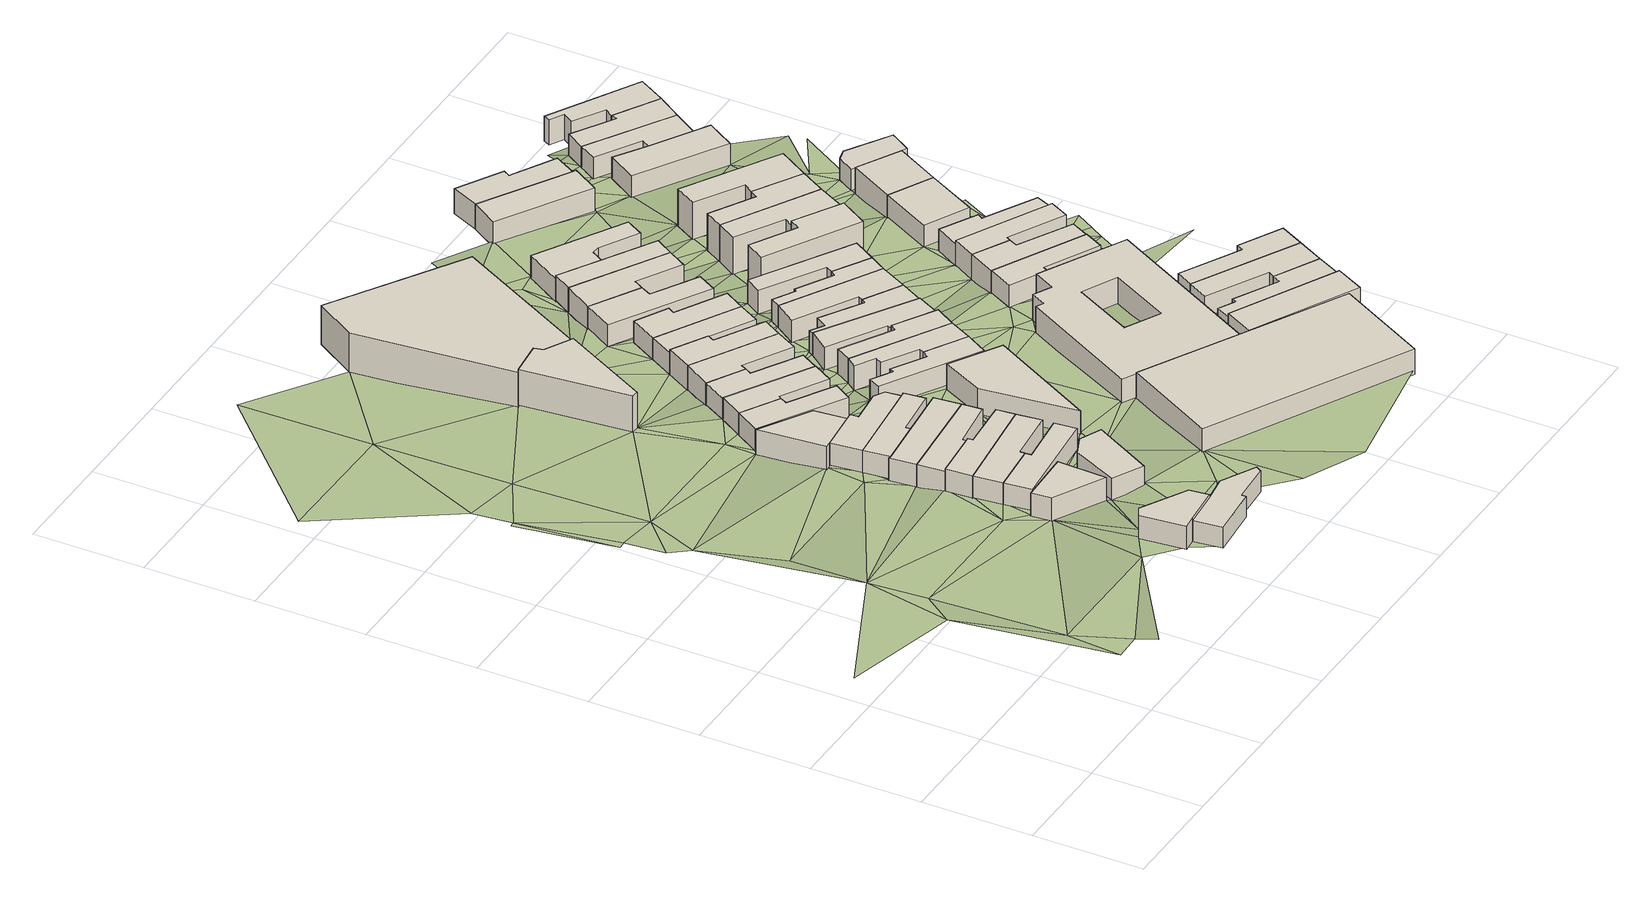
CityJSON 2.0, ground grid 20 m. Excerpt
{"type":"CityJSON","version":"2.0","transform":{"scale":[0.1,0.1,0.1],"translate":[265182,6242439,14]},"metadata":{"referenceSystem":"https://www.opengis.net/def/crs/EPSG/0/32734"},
"CityObjects":{
"building1":{"type":"Building","attributes":{"address":"83 Durham Avenue Salt River Cape Town","building":"retail","building:levels":"1","footprint":{"type":"Polygon"},"plus_code":"C7X3X3X3+X2W","ground_height":19.37,"building_height":4.1,"roof_height":23.47},"geometry":[{"type":"Solid","lod":"1","boundaries":[[[[0,1,2,3,4,5]],[[1,6,7,3,2]],[[6,8,9,7]],[[8,10,11,9]],[[10,12,13,11]],[[12,0,5,4,13]],[[4,3,7,9,11,13]],[[12,10,8,6,1,0]]]]}]},
"building2":{"type":"Building","attributes":{"building":"retail","building:levels":"1","footprint":{"type":"Polygon"},"plus_code":"C7X5XFX7+XWR","ground_height":18.45,"building_height":4.1,"roof_height":22.55},"geometry":[{"type":"Solid","lod":"1","boundaries":[[[[14,15,16,17]],[[15,18,19,16]],[[18,20,21,19]],[[20,14,17,21]],[[17,16,19,21]],[[20,18,15,14]]]]}]},
"building3":{"type":"Building","attributes":{"address":"85 Durham Avenue Salt River Cape Town","building":"house","building:levels":"1","footprint":{"type":"Polygon"},"plus_code":"C7XFX2X4+X8V","ground_height":19.05,"building_height":4.1,"roof_height":23.15},"geometry":[{"type":"Solid","lod":"1","boundaries":[[[[22,23,24,25]],[[23,26,27,24]],[[26,28,29,27]],[[28,30,31,29]],[[30,32,33,31]],[[32,0,5,33]],[[0,12,34,5]],[[12,22,25,34]],[[25,24,27,29,31,33,5,34]],[[12,0,32,30,28,26,23,22]]]]}]},
"building4":{"type":"Building","attributes":{"address":"Salt River Cape Town","building":"house","building:levels":"1","footprint":{"type":"Polygon"},"plus_code":"C7X8XHXQ+XCW","ground_height":18.24,"building_height":4.1,"roof_height":22.34},"geometry":[{"type":"Solid","lod":"1","boundaries":[[[[35,36,37,38]],[[36,39,40,37]],[[39,41,42,40]],[[41,43,44,42]],[[43,45,46,44]],[[45,35,38,46]],[[38,37,40,42,44,46]],[[45,43,41,39,36,35]]]]}]},
"building5":{"type":"Building","attributes":{"address":"Salt River Cape Town","building":"house","building:levels":"1","footprint":{"type":"Polygon"},"plus_code":"C7X8X2X6+X7X","ground_height":18.24,"building_height":4.1,"roof_height":22.34},"geometry":[{"type":"Solid","lod":"1","boundaries":[[[[47,35,38,48]],[[35,45,46,38]],[[45,49,50,46]],[[49,51,52,50]],[[51,53,54,52]],[[53,47,48,54]],[[48,38,46,50,52,54]],[[53,51,49,45,35,47]]]]}]},
"building6":{"type":"Building","attributes":{"address":"55 Durham Avenue Salt River Cape Town","building":"house","building:levels":"1","footprint":{"type":"Polygon"},"plus_code":"C6XVXCXF+XQW","ground_height":17.66,"building_height":4.1,"roof_height":21.76},"geometry":[{"type":"Solid","lod":"1","boundaries":[[[[55,56,57,58]],[[56,59,60,57]],[[59,61,62,60]],[[61,63,64,62]],[[63,55,58,64]],[[58,57,60,62,64]],[[63,61,59,56,55]]]]}]},
"building7":{"type":"Building","attributes":{"address":"65 Durham Avenue Salt River Cape Town","building":"house","building:levels":"1","footprint":{"type":"Polygon"},"plus_code":"C7X7XHX6+X8V","ground_height":18.24,"building_height":4.1,"roof_height":22.34},"geometry":[{"type":"Solid","lod":"1","boundaries":[[[[65,66,67,48,68,69]],[[66,70,54,48,67]],[[70,71,72,54]],[[71,73,74,72]],[[73,75,76,74]],[[75,65,69,68,76]],[[68,48,54,72,74,76]],[[75,73,71,70,66,65]]]]}]},
"building8":{"type":"Building","attributes":{"building":"yes","building:levels":"1","footprint":{"type":"Polygon"},"plus_code":"C7XHXQX8+X7W","ground_height":18.24,"building_height":4.1,"roof_height":22.34},"geometry":[{"type":"Solid","lod":"1","boundaries":[[[[77,78,79,80]],[[78,81,82,79]],[[81,83,84,82]],[[83,85,86,84]],[[85,77,80,86]],[[80,79,82,84,86]],[[85,83,81,78,77]]]]}]},
"building9":{"type":"Building","attributes":{"address":"63 Durham Avenue Salt River Cape Town","building":"house","building:levels":"1","footprint":{"type":"Polygon"},"plus_code":"C7X7X2XW+X7R","ground_height":17.66,"building_height":4.1,"roof_height":21.76},"geometry":[{"type":"Solid","lod":"1","boundaries":[[[[87,65,69,88]],[[65,75,89,69]],[[75,90,91,89]],[[90,92,93,91]],[[92,94,95,93]],[[94,87,88,95]],[[88,69,89,91,93,95]],[[94,92,90,75,65,87]]]]}]},
"building10":{"type":"Building","attributes":{"address":"61 Durham Avenue Salt River Cape Town","building":"house","building:levels":"1","footprint":{"type":"Polygon"},"plus_code":"C7X6XJXW+XMW","ground_height":17.66,"building_height":4.1,"roof_height":21.76},"geometry":[{"type":"Solid","lod":"1","boundaries":[[[[87,94,95,88]],[[94,96,97,95]],[[96,98,99,97]],[[98,100,101,99]],[[100,102,103,101]],[[102,87,88,103]],[[88,95,97,99,101,103]],[[102,100,98,96,94,87]]]]}]},
"building11":{"type":"Building","attributes":{"address":"59 Durham Avenue Salt River Cape Town","building":"house","building:levels":"1","footprint":{"type":"Polygon"},"plus_code":"C7X6X3XJ+XRV","ground_height":17.66,"building_height":4.1,"roof_height":21.76},"geometry":[{"type":"Solid","lod":"1","boundaries":[[[[104,100,101,105]],[[100,98,99,101]],[[98,106,107,99]],[[106,108,109,107]],[[108,110,111,109]],[[110,112,113,111]],[[112,104,105,113]],[[105,101,99,107,109,111,113]],[[112,110,108,106,98,100,104]]]]}]},
"building12":{"type":"Building","attributes":{"address":"57 Durham Avenue Salt River Cape Town","building":"house","building:levels":"1","footprint":{"type":"Polygon"},"plus_code":"C7X5X6X5+X8V","ground_height":17.66,"building_height":4.1,"roof_height":21.76},"geometry":[{"type":"Solid","lod":"1","boundaries":[[[[112,114,115,113]],[[114,116,117,115]],[[116,118,119,117]],[[118,120,121,119]],[[120,122,57,121]],[[122,123,58,57]],[[123,104,105,58]],[[104,112,113,105]],[[113,115,117,119,121,57,58,105]],[[104,123,122,120,118,116,114,112]]]]}]},
"building13":{"type":"Building","attributes":{"address":"69 Addison Road Salt River Cape Town","building":"house","building:levels":"1","footprint":{"type":"Polygon"},"plus_code":"C7X4XCX8+X5W","ground_height":17.02,"building_height":4.1,"roof_height":21.12},"geometry":[{"type":"Solid","lod":"1","boundaries":[[[[124,125,126,127]],[[125,128,129,126]],[[128,130,131,129]],[[130,132,133,131]],[[132,134,135,133]],[[134,124,127,135]],[[127,126,129,131,133,135]],[[134,132,130,128,125,124]]]]}]},
"building14":{"type":"Building","attributes":{"address":"37 Durham Avenue Salt River 7925 Cape Town","building":"retail","building:levels":"2","footprint":{"type":"Polygon"},"plus_code":"C6XHXWX9+XJR","ground_height":16.36,"building_height":6.9,"roof_height":23.26},"geometry":[{"type":"Solid","lod":"1","boundaries":[[[[136,137,138,139,140]],[[137,141,142,138]],[[141,143,144,145,142]],[[143,146,147,148,145,144]],[[146,149,150,151,148,147]],[[149,136,140,139,151,150]],[[139,138,142,145,148,151]],[[149,146,143,141,137,136]]]]}]},
"building15":{"type":"Building","attributes":{"address":"67 Addison Road Salt River Cape Town","building":"house","building:levels":"1","footprint":{"type":"Polygon"},"plus_code":"C7X5XVX9+XQW","ground_height":17.02,"building_height":4.1,"roof_height":21.12},"geometry":[{"type":"Solid","lod":"1","boundaries":[[[[125,124,127,126]],[[124,152,153,127]],[[152,154,155,153]],[[154,156,157,158,155]],[[156,159,160,161,158,157]],[[159,125,126,161,160]],[[126,127,153,155,158,161]],[[159,156,154,152,124,125]]]]}]},
"building16":{"type":"Building","attributes":{"address":"65 Addison Road Salt River Cape Town","building":"house","building:levels":"1","footprint":{"type":"Polygon"},"plus_code":"C7X9XGX7+XJX","ground_height":16.86,"building_height":4.1,"roof_height":20.96},"geometry":[{"type":"Solid","lod":"1","boundaries":[[[[159,156,157,160]],[[156,162,163,157]],[[162,164,165,163]],[[164,166,167,165]],[[166,168,169,167]],[[168,159,160,169]],[[160,157,163,165,167,169]],[[168,166,164,162,156,159]]]]}]},
"building17":{"type":"Building","attributes":{"address":"63 Addison Road Salt River Cape Town","building":"house","building:levels":"1","footprint":{"type":"Polygon"},"plus_code":"C7XFX9X5+XMX","ground_height":16.86,"building_height":4.1,"roof_height":20.96},"geometry":[{"type":"Solid","lod":"1","boundaries":[[[[170,171,167,169]],[[171,172,173,167]],[[172,174,175,173]],[[174,176,177,175]],[[176,178,179,177]],[[178,170,169,179]],[[169,167,173,175,177,179]],[[178,176,174,172,171,170]]]]}]},
"building18":{"type":"Building","attributes":{"address":"80 Burns Road Salt River Cape Town","building":"house","building:levels":"1","footprint":{"type":"Polygon"},"plus_code":"C8X4XCXM+XHW","ground_height":18.24,"building_height":4.1,"roof_height":22.34},"geometry":[{"type":"Solid","lod":"1","boundaries":[[[[180,181,182,183]],[[181,184,185,182]],[[184,186,187,185]],[[186,180,183,187]],[[183,182,185,187]],[[186,184,181,180]]]]}]},
"building19":{"type":"Building","attributes":{"address":"Salt River Cape Town","building":"retail","building:levels":"2","footprint":{"type":"Polygon"},"plus_code":"C6XRXVXF+X4W","ground_height":15.76,"building_height":6.9,"roof_height":22.66},"geometry":[{"type":"Solid","lod":"1","boundaries":[[[[188,189,150,140]],[[189,190,147,150]],[[190,191,144,147]],[[191,192,193,144]],[[192,194,195,193]],[[194,196,197,195]],[[196,188,140,197]],[[140,150,147,144,193,195,197]],[[196,194,192,191,190,189,188]]]]}]},
"building20":{"type":"Building","attributes":{"address":"78 Burns Road Salt River Cape Town","building":"house","building:levels":"1","footprint":{"type":"Polygon"},"plus_code":"C8X6XCX3+XRV","ground_height":17.53,"building_height":4.1,"roof_height":21.63},"geometry":[{"type":"Solid","lod":"1","boundaries":[[[[198,199,200,201]],[[199,202,203,200]],[[202,204,205,203]],[[204,206,207,205]],[[206,208,209,207]],[[208,210,211,209]],[[210,212,213,211]],[[212,198,201,213]],[[201,200,203,205,207,209,211,213]],[[212,210,208,206,204,202,199,198]]]]}]},
"building21":{"type":"Building","attributes":{"address":"61 Addison Road Salt River Cape Town","building":"house","building:levels":"1","footprint":{"type":"Polygon"},"plus_code":"C7XJXPX2+XFW","ground_height":16.86,"building_height":4.1,"roof_height":20.96},"geometry":[{"type":"Solid","lod":"1","boundaries":[[[[214,215,177,179]],[[215,216,217,177]],[[216,218,219,217]],[[218,220,221,222,219]],[[220,223,224,225,222,221]],[[223,214,179,225,224]],[[179,177,217,219,222,225]],[[223,220,218,216,215,214]]]]}]},
"building22":{"type":"Building","attributes":{"address":"76 Burns Road Salt River Cape Town","building":"house","building:levels":"1","footprint":{"type":"Polygon"},"plus_code":"C8X7X8XW+X7W","ground_height":17.53,"building_height":4.1,"roof_height":21.63},"geometry":[{"type":"Solid","lod":"1","boundaries":[[[[226,227,228,213]],[[227,229,230,228]],[[229,231,232,230]],[[231,233,234,232]],[[233,235,236,234]],[[235,237,238,236]],[[237,239,201,238]],[[239,226,213,201]],[[213,228,230,232,234,236,238,201]],[[239,237,235,233,231,229,227,226]]]]}]},
"building23":{"type":"Building","attributes":{"address":"59 Addison Road Salt River Cape Town","building":"house","building:levels":"1","footprint":{"type":"Polygon"},"plus_code":"C7XPXHXW+XHV","ground_height":16.2,"building_height":4.1,"roof_height":20.3},"geometry":[{"type":"Solid","lod":"1","boundaries":[[[[223,220,221,224]],[[220,240,241,221]],[[240,242,243,241]],[[242,244,245,243]],[[244,246,247,245]],[[246,223,224,247]],[[224,221,241,243,245,247]],[[246,244,242,240,220,223]]]]}]},
"building24":{"type":"Building","attributes":{"address":"74 Burns Road Salt River Cape Town","building":"house","building:levels":"1","footprint":{"type":"Polygon"},"plus_code":"C8XCXWX3+XVW","ground_height":17.53,"building_height":4.1,"roof_height":21.63},"geometry":[{"type":"Solid","lod":"1","boundaries":[[[[227,248,249,228]],[[248,250,251,252,249]],[[250,253,254,255,252,251]],[[253,256,257,255,254]],[[256,229,230,257]],[[229,227,228,230]],[[228,249,252,255,257,230]],[[229,256,253,250,248,227]]]]}]},
"building25":{"type":"Building","attributes":{"address":"57 Addison Road Salt River Cape Town","building":"house","building:levels":"1","footprint":{"type":"Polygon"},"plus_code":"C7XVXJXR+XFR","ground_height":16.2,"building_height":4.1,"roof_height":20.3},"geometry":[{"type":"Solid","lod":"1","boundaries":[[[[246,244,245,247]],[[244,258,259,245]],[[258,260,261,259]],[[260,262,263,261]],[[262,264,265,263]],[[264,246,247,265]],[[247,245,259,261,263,265]],[[264,262,260,258,244,246]]]]}]},
"building26":{"type":"Building","attributes":{"address":"4 Swift Street Salt River Cape Town","building":"retail","building:levels":"1","footprint":{"type":"Polygon"},"plus_code":"C9X8XHXR+X6W","ground_height":19.02,"building_height":4.1,"roof_height":23.12},"geometry":[{"type":"Solid","lod":"1","boundaries":[[[[266,267,268,269]],[[267,270,271,268]],[[270,272,273,271]],[[272,266,269,273]],[[269,268,271,273]],[[272,270,267,266]]]]}]},
"building27":{"type":"Building","attributes":{"address":"72 Burns Road Salt River Cape Town","building":"house","building:levels":"1","footprint":{"type":"Polygon"},"plus_code":"C8XCX3X7+X3W","ground_height":16.86,"building_height":4.1,"roof_height":20.96},"geometry":[{"type":"Solid","lod":"1","boundaries":[[[[274,275,276,277]],[[275,278,279,280,276]],[[278,281,282,283,280,279]],[[281,284,285,283,282]],[[284,286,251,285]],[[286,274,277,251]],[[277,276,280,283,285,251]],[[286,284,281,278,275,274]]]]}]},
"building28":{"type":"Building","attributes":{"address":"Salt River Cape Town","building":"house","building:levels":"1","footprint":{"type":"Polygon"},"plus_code":"C8X2X3XV+X2X","ground_height":16.2,"building_height":4.1,"roof_height":20.3},"geometry":[{"type":"Solid","lod":"1","boundaries":[[[[287,288,289,290]],[[288,291,292,289]],[[291,293,294,292]],[[293,295,296,294]],[[295,297,298,296]],[[297,287,290,298]],[[290,289,292,294,296,298]],[[297,295,293,291,288,287]]]]}]},
"building29":{"type":"Building","attributes":{"address":"70 Burns Road Salt River Cape Town","building":"house","building:levels":"1","footprint":{"type":"Polygon"},"plus_code":"C8XMXFX2+XRW","ground_height":16.65,"building_height":4.1,"roof_height":20.75},"geometry":[{"type":"Solid","lod":"1","boundaries":[[[[275,299,300,301]],[[299,302,303,300]],[[302,304,305,303]],[[304,306,307,305]],[[306,308,309,307]],[[308,310,311,309]],[[310,278,279,311]],[[278,275,301,279]],[[301,300,303,305,307,309,311,279]],[[278,310,308,306,304,302,299,275]]]]}]},
"building30":{"type":"Building","attributes":{"address":"Salt River Cape Town","building":"house","building:levels":"1","footprint":{"type":"Polygon"},"plus_code":"C8X3X6XC+XVR","ground_height":16.2,"building_height":4.1,"roof_height":20.3},"geometry":[{"type":"Solid","lod":"1","boundaries":[[[[312,313,290,289]],[[313,314,315,290]],[[314,316,317,315]],[[316,318,319,317]],[[318,320,321,319]],[[320,312,289,321]],[[289,290,315,317,319,321]],[[320,318,316,314,313,312]]]]}]},
"building31":{"type":"Building","attributes":{"address":"68 Burns Road Salt River Cape Town","building":"house","building:levels":"1","footprint":{"type":"Polygon"},"plus_code":"C8XMX8X9+X5X","ground_height":16.65,"building_height":4.1,"roof_height":20.75},"geometry":[{"type":"Solid","lod":"1","boundaries":[[[[299,322,323,300]],[[322,324,325,323]],[[324,326,327,325]],[[326,328,329,327]],[[328,302,303,329]],[[302,299,300,303]],[[300,323,325,327,329,303]],[[302,328,326,324,322,299]]]]}]},
"building32":{"type":"Building","attributes":{"address":"Salt River Cape Town","building":"house","building:levels":"1","footprint":{"type":"Polygon"},"plus_code":"C8X7XQX6+X9W","ground_height":16.2,"building_height":4.1,"roof_height":20.3},"geometry":[{"type":"Solid","lod":"1","boundaries":[[[[318,330,331,319]],[[330,332,333,331]],[[332,334,335,336,333]],[[334,320,337,321,336,335]],[[320,318,319,321,337]],[[319,331,333,336,321]],[[320,334,332,330,318]]]]}]},
"building33":{"type":"Building","attributes":{"address":"73 Burns Road Salt River Cape Town","building":"yes","building:levels":"1","amenity":"social_facility","social_facility":"outreach","footprint":{"type":"Polygon"},"plus_code":"C9X3XQXQ+X9X","ground_height":18.24,"building_height":4.1,"roof_height":22.34},"geometry":[{"type":"Solid","lod":"1","boundaries":[[[[338,339,340,341]],[[339,342,343,340]],[[342,344,345,343]],[[344,346,347,345]],[[346,348,349,347]],[[348,350,351,349]],[[350,352,353,351]],[[352,338,341,353]],[[354,355,356,357]],[[355,358,359,356]],[[358,360,361,359]],[[360,354,357,361]],[[341,340,343,345,347,349,351,353],[357,356,359,361]],[[352,350,348,346,344,342,339,338],[360,358,355,354]]]]}]},
"building34":{"type":"Building","attributes":{"address":"66 Burns Road Salt River Cape Town","building":"house","building:levels":"1","footprint":{"type":"Polygon"},"plus_code":"C8XWXWX4+XXX","ground_height":16.65,"building_height":4.1,"roof_height":20.75},"geometry":[{"type":"Solid","lod":"1","boundaries":[[[[362,363,364,365]],[[363,366,367,364]],[[366,368,369,367]],[[368,370,371,369]],[[370,372,373,371]],[[372,324,325,373]],[[324,322,323,325]],[[322,362,365,323]],[[365,364,367,369,371,373,325,323]],[[322,324,372,370,368,366,363,362]]]]}]},
"building35":{"type":"Building","attributes":{"address":"64 Burns Road Salt River Cape Town","building":"house","building:levels":"1","footprint":{"type":"Polygon"},"plus_code":"C8XVX4X4+X2V","ground_height":16.65,"building_height":4.1,"roof_height":20.75},"geometry":[{"type":"Solid","lod":"1","boundaries":[[[[374,375,376,365]],[[375,377,378,376]],[[377,379,380,378]],[[379,381,382,380]],[[381,383,364,382]],[[383,374,365,364]],[[365,376,378,380,382,364]],[[383,381,379,377,375,374]]]]}]},
"building36":{"type":"Building","attributes":{"address":"Salt River Cape Town","building":"house","building:levels":"1","footprint":{"type":"Polygon"},"plus_code":"C8X5XCX3+XXW","ground_height":15.54,"building_height":4.1,"roof_height":19.64},"geometry":[{"type":"Solid","lod":"1","boundaries":[[[[384,385,386,335]],[[385,387,388,386]],[[387,389,390,388]],[[389,391,392,390]],[[391,393,394,392]],[[393,395,396,394]],[[395,384,335,396]],[[335,386,388,390,392,394,396]],[[395,393,391,389,387,385,384]]]]}]},
"building37":{"type":"Building","attributes":{"address":"74 Coleridge Road Salt River Cape Town","building":"house","building:levels":"1","footprint":{"type":"Polygon"},"plus_code":"CCX5X6XF+X6W","ground_height":18.84,"building_height":4.1,"roof_height":22.94},"geometry":[{"type":"Solid","lod":"1","boundaries":[[[[397,398,399,400,401,402]],[[398,403,404,400,399]],[[403,405,406,404]],[[405,397,402,401,406]],[[401,400,404,406]],[[405,403,398,397]]]]}]},
"building38":{"type":"Building","attributes":{"address":"Salt River Cape Town","building":"house","building:levels":"2","footprint":{"type":"Polygon"},"plus_code":"C9X6X4XM+X9X","ground_height":16.65,"building_height":6.9,"roof_height":23.55},"geometry":[{"type":"Solid","lod":"1","boundaries":[[[[407,408,409,410,411,412]],[[408,413,414,410,409]],[[413,415,416,414]],[[415,417,418,416]],[[417,419,420,418]],[[419,407,412,411,420]],[[411,410,414,416,418,420]],[[419,417,415,413,408,407]]]]}]},
"building39":{"type":"Building","attributes":{"address":"72 Coleridge Road Salt River Cape Town","building":"house","building:levels":"1","footprint":{"type":"Polygon"},"plus_code":"CCXCX2XP+X2R","ground_height":18.11,"building_height":4.1,"roof_height":22.21},"geometry":[{"type":"Solid","lod":"1","boundaries":[[[[421,422,423,424]],[[422,425,426,423]],[[425,427,428,426]],[[427,429,430,428]],[[429,431,399,430]],[[431,432,402,399]],[[432,433,434,402]],[[433,421,424,434]],[[424,423,426,428,430,399,402,434]],[[433,432,431,429,427,425,422,421]]]]}]},
"building40":{"type":"Building","attributes":{"address":"71 Burns Road Salt River Cape Town","building":"house","building:levels":"1","footprint":{"type":"Polygon"},"plus_code":"C9XQX5XR+XRV","ground_height":17.44,"building_height":4.1,"roof_height":21.54},"geometry":[{"type":"Solid","lod":"1","boundaries":[[[[435,436,437,438,439,440]],[[436,441,442,438,437]],[[441,443,444,442]],[[443,445,446,444]],[[445,447,448,446]],[[447,435,440,439,448]],[[439,438,442,444,446,448]],[[447,445,443,441,436,435]]]]}]},
"building41":{"type":"Building","attributes":{"address":"Salt River Cape Town","building":"house","building:levels":"2","footprint":{"type":"Polygon"},"plus_code":"C9X7XFXG+XVV","ground_height":15.84,"building_height":6.9,"roof_height":22.74},"geometry":[{"type":"Solid","lod":"1","boundaries":[[[[449,450,451,412]],[[450,452,453,451]],[[452,454,455,453]],[[454,456,457,455]],[[456,458,409,457]],[[458,449,412,409]],[[412,451,453,455,457,409]],[[458,456,454,452,450,449]]]]}]},
"building42":{"type":"Building","attributes":{"address":"70 Coleridge Road Salt River Cape Town","building":"house","building:levels":"1","footprint":{"type":"Polygon"},"plus_code":"CCXCX8X3+XVW","ground_height":18.11,"building_height":4.1,"roof_height":22.21},"geometry":[{"type":"Solid","lod":"1","boundaries":[[[[459,460,461,462]],[[460,463,464,461]],[[463,465,466,464]],[[465,421,424,466]],[[421,433,434,424]],[[433,459,462,434]],[[462,461,464,466,424,434]],[[433,421,465,463,460,459]]]]}]},
"building43":{"type":"Building","attributes":{"address":"69 Burns Road Salt River Cape Town","building":"house","building:levels":"1","footprint":{"type":"Polygon"},"plus_code":"C9XWXRXW+X7V","ground_height":17.27,"building_height":4.1,"roof_height":21.37},"geometry":[{"type":"Solid","lod":"1","boundaries":[[[[467,468,440,469]],[[468,470,471,440]],[[470,472,473,471]],[[472,474,475,473]],[[474,476,477,475]],[[476,467,469,477]],[[469,440,471,473,475,477]],[[476,474,472,470,468,467]]]]}]},
"building44":{"type":"Building","attributes":{"address":"7 Dryden Street Salt River Cape Town","building":"house","building:levels":"1","footprint":{"type":"Polygon"},"plus_code":"C8XRXMXG+XXX","ground_height":15.21,"building_height":4.1,"roof_height":19.31},"geometry":[{"type":"Solid","lod":"1","boundaries":[[[[478,479,480,481]],[[479,482,483,480]],[[482,484,485,483]],[[484,486,487,485]],[[486,478,481,487]],[[481,480,483,485,487]],[[486,484,482,479,478]]]]}]},
"building45":{"type":"Building","attributes":{"address":"68 Coleridge Road Salt River Cape Town","building":"house","building:levels":"1","footprint":{"type":"Polygon"},"plus_code":"CCXMX9XM+XXV","ground_height":18.11,"building_height":4.1,"roof_height":22.21},"geometry":[{"type":"Solid","lod":"1","boundaries":[[[[488,489,490,491]],[[489,492,493,490]],[[492,494,461,493]],[[494,495,462,461]],[[495,496,497,462]],[[496,488,491,497]],[[491,490,493,461,462,497]],[[496,495,494,492,489,488]]]]}]},
"building46":{"type":"Building","attributes":{"address":"Salt River Cape Town","building":"house","building:levels":"2","footprint":{"type":"Polygon"},"plus_code":"C9XGX2XX+X8W","ground_height":15.84,"building_height":6.9,"roof_height":22.74},"geometry":[{"type":"Solid","lod":"1","boundaries":[[[[450,498,499,451]],[[498,500,501,499]],[[500,502,503,501]],[[502,504,505,503]],[[504,452,453,505]],[[452,450,451,453]],[[451,499,501,503,505,453]],[[452,504,502,500,498,450]]]]}]},
"building47":{"type":"Building","attributes":{"address":"67 Burns Road Salt River Cape Town","building":"house","building:levels":"1","footprint":{"type":"Polygon"},"plus_code":"CCX2X5XV+X5X","ground_height":17.27,"building_height":4.1,"roof_height":21.37},"geometry":[{"type":"Solid","lod":"1","boundaries":[[[[506,467,507,469,508,509]],[[467,476,477,469,507]],[[476,510,511,477]],[[510,512,513,511]],[[512,514,515,513]],[[514,506,509,508,515]],[[508,469,477,511,513,515]],[[514,512,510,476,467,506]]]]}]},
"building48":{"type":"Building","attributes":{"address":"41 Addison Road Salt River Cape Town","building":"house","building:levels":"1","footprint":{"type":"Polygon"},"plus_code":"C8XXXWXX+XGV","ground_height":15.21,"building_height":4.1,"roof_height":19.31},"geometry":[{"type":"Solid","lod":"1","boundaries":[[[[516,478,517,481,518,519]],[[478,486,487,481,517]],[[486,520,521,487]],[[520,522,523,521]],[[522,524,525,523]],[[524,516,519,518,525]],[[518,481,487,521,523,525]],[[524,522,520,486,478,516]]]]}]},
"building49":{"type":"Building","attributes":{"address":"65 Burns Road Salt River Cape Town","building":"house","building:levels":"1","footprint":{"type":"Polygon"},"plus_code":"CCX6X3XC+XPW","ground_height":16.47,"building_height":4.1,"roof_height":20.57},"geometry":[{"type":"Solid","lod":"1","boundaries":[[[[526,527,528,509]],[[527,529,530,528]],[[529,531,532,530]],[[531,533,534,532]],[[533,535,536,534]],[[535,526,509,536]],[[509,528,530,532,534,536]],[[535,533,531,529,527,526]]]]}]},
"building50":{"type":"Building","attributes":{"address":"Salt River Cape Town","building":"house","building:levels":"2","footprint":{"type":"Polygon"},"plus_code":"C9XHX8XM+X5R","ground_height":15.84,"building_height":6.9,"roof_height":22.74},"geometry":[{"type":"Solid","lod":"1","boundaries":[[[[498,537,538,499]],[[537,539,540,538]],[[539,541,542,540]],[[541,543,544,542]],[[543,500,501,544]],[[500,498,499,501]],[[499,538,540,542,544,501]],[[500,543,541,539,537,498]]]]}]},
"building51":{"type":"Building","attributes":{"address":"63 Burns Road Salt River Cape Town","building":"house","building:levels":"1","footprint":{"type":"Polygon"},"plus_code":"CCX5XFX4+X5X","ground_height":16.47,"building_height":4.1,"roof_height":20.57},"geometry":[{"type":"Solid","lod":"1","boundaries":[[[[545,546,547,548]],[[546,549,550,547]],[[549,551,552,550]],[[551,545,548,552]],[[548,547,550,552]],[[551,549,546,545]]]]}]},
"building52":{"type":"Building","attributes":{"address":"61 Burns Road Salt River Cape Town","building":"house","building:levels":"1","footprint":{"type":"Polygon"},"plus_code":"CCXCX2X7+XMR","ground_height":16.47,"building_height":4.1,"roof_height":20.57},"geometry":[{"type":"Solid","lod":"1","boundaries":[[[[553,554,552,548]],[[554,555,556,552]],[[555,557,558,556]],[[557,553,548,558]],[[548,552,556,558]],[[557,555,554,553]]]]}]},
"building53":{"type":"Building","attributes":{"address":"50 Burns Road Salt River Cape Town","building":"house","building:levels":"1","footprint":{"type":"Polygon"},"plus_code":"C9XVXFX4+XMW","ground_height":14.88,"building_height":4.1,"roof_height":18.98},"geometry":[{"type":"Solid","lod":"1","boundaries":[[[[559,560,561,562]],[[560,563,564,561]],[[563,565,566,564]],[[565,567,568,566]],[[567,569,570,568]],[[569,559,562,570]],[[562,561,564,566,568,570]],[[569,567,565,563,560,559]]]]}]},
"building54":{"type":"Building","attributes":{"address":"48 Burns Road Salt River Cape Town","building":"house","building:levels":"1","footprint":{"type":"Polygon"},"plus_code":"C9XWXMX5+X3V","ground_height":14.88,"building_height":4.1,"roof_height":18.98},"geometry":[{"type":"Solid","lod":"1","boundaries":[[[[559,571,572,562]],[[571,573,574,572]],[[573,575,576,574]],[[575,577,578,576]],[[577,560,561,578]],[[560,559,562,561]],[[562,572,574,576,578,561]],[[560,577,575,573,571,559]]]]}]},
"building55":{"type":"Building","attributes":{"address":"59 Burns Road Salt River Cape Town","building":"house","building:levels":"1","footprint":{"type":"Polygon"},"plus_code":"CCXJXPXQ+X9V","ground_height":15.61,"building_height":4.1,"roof_height":19.71},"geometry":[{"type":"Solid","lod":"1","boundaries":[[[[579,580,581,582]],[[580,583,584,581]],[[583,585,586,584]],[[585,587,588,586]],[[587,579,582,588]],[[582,581,584,586,588]],[[587,585,583,580,579]]]]}]},
"building56":{"type":"Building","attributes":{"address":"46 Burns Road Salt River Cape Town","building":"house","building:levels":"1","footprint":{"type":"Polygon"},"plus_code":"CCX5X3XP+XJV","ground_height":14.88,"building_height":4.1,"roof_height":18.98},"geometry":[{"type":"Solid","lod":"1","boundaries":[[[[571,589,590,572]],[[589,591,592,590]],[[591,593,594,592]],[[593,595,596,594]],[[595,573,574,596]],[[573,571,572,574]],[[572,590,592,594,596,574]],[[573,595,593,591,589,571]]]]}]},
"building57":{"type":"Building","attributes":{"address":"44 Burns Road Salt River Cape Town","building":"house","building:levels":"1","footprint":{"type":"Polygon"},"plus_code":"CCX7X2XQ+XWV","ground_height":14.88,"building_height":4.1,"roof_height":18.98},"geometry":[{"type":"Solid","lod":"1","boundaries":[[[[597,598,599,590]],[[598,600,601,602,599]],[[600,603,604,605,602,601]],[[603,606,607,605,604]],[[606,608,609,607]],[[608,610,611,609]],[[610,612,592,611]],[[612,597,590,592]],[[590,599,602,605,607,609,611,592]],[[612,610,608,606,603,600,598,597]]]]}]},
"terrain1":{"type":"TINRelief","geometry":[{"type":"CompositeSurface","lod":"1","boundaries":[[[613,614,615]],[[616,617,618]],[[617,616,614]],[[619,614,616]],[[614,619,615]],[[618,620,616]],[[621,620,618]],[[622,615,623]],[[624,619,616]],[[625,626,627]],[[628,615,619]],[[625,627,629]],[[626,630,631]],[[631,630,622]],[[631,627,626]],[[624,616,620]],[[632,623,615]],[[627,633,634]],[[634,635,636]],[[627,631,633]],[[623,637,622]],[[628,619,624]],[[638,615,628]],[[61,631,622]],[[639,640,620]],[[635,634,633]],[[641,615,638]],[[620,640,624]],[[641,632,615]],[[642,639,643]],[[635,644,636]],[[632,637,623]],[[645,624,640]],[[137,633,631]],[[628,624,646]],[[622,637,61]],[[628,646,647]],[[647,648,628]],[[647,646,649]],[[645,18,624]],[[638,628,648]],[[1,85,645]],[[650,631,61]],[[20,649,646]],[[18,645,85]],[[650,137,631]],[[136,635,633]],[[641,651,632]],[[0,32,1]],[[632,651,652]],[[637,632,652]],[[651,653,652]],[[85,1,654]],[[652,655,637]],[[137,136,633]],[[18,85,83]],[[1,32,656]],[[20,18,83]],[[1,656,654]],[[649,20,39]],[[657,650,61]],[[196,644,635]],[[32,30,656]],[[657,658,650]],[[59,657,61]],[[141,137,650]],[[83,81,20]],[[635,136,196]],[[45,43,41]],[[49,45,41]],[[659,141,650]],[[658,659,650]],[[81,39,20]],[[656,660,654]],[[661,71,75]],[[90,75,92]],[[59,662,663]],[[660,656,30]],[[664,657,59]],[[41,51,49]],[[660,30,665]],[[78,654,660]],[[108,666,667]],[[668,141,659]],[[78,39,81]],[[669,116,663]],[[663,664,59]],[[71,92,75]],[[39,78,670]],[[39,670,41]],[[664,663,116]],[[141,668,178]],[[667,96,108]],[[671,672,132]],[[665,673,660]],[[674,51,41]],[[670,78,674]],[[670,674,41]],[[674,53,51]],[[671,154,675]],[[178,223,141]],[[71,53,676]],[[116,677,664]],[[141,223,143]],[[71,676,92]],[[114,112,110]],[[671,132,154]],[[114,677,116]],[[94,92,676]],[[676,53,674]],[[677,114,110]],[[678,132,664]],[[677,678,664]],[[679,96,94]],[[96,679,108]],[[679,110,108]],[[660,266,78]],[[78,680,674]],[[679,677,110]],[[94,676,679]],[[132,231,154]],[[678,231,132]],[[162,166,164]],[[677,679,681]],[[678,682,683]],[[681,679,676]],[[229,156,154]],[[680,78,266]],[[231,229,154]],[[166,684,685]],[[678,686,231]],[[678,683,686]],[[143,223,246]],[[684,166,162]],[[686,687,231]],[[291,143,246]],[[156,229,256]],[[681,688,677]],[[689,660,673]],[[690,162,156]],[[674,680,181]],[[691,686,683]],[[256,690,156]],[[691,683,692]],[[162,693,684]],[[143,291,288]],[[690,693,162]],[[694,686,691]],[[264,291,246]],[[693,695,684]],[[693,690,696]],[[220,218,697]],[[688,681,181]],[[143,288,320]],[[220,697,240]],[[693,698,695]],[[256,699,690]],[[693,696,698]],[[264,262,291]],[[697,218,700]],[[143,320,701]],[[256,253,250]],[[266,702,680]],[[698,703,695]],[[250,699,256]],[[688,181,212]],[[695,703,700]],[[704,698,705]],[[181,680,706]],[[703,698,704]],[[291,262,293]],[[697,700,707]],[[700,703,707]],[[260,293,262]],[[181,708,212]],[[697,709,244]],[[709,697,707]],[[702,266,403]],[[328,703,704]],[[293,260,258]],[[212,708,710]],[[711,701,320]],[[709,379,244]],[[320,334,711]],[[244,379,258]],[[704,304,302]],[[708,181,706]],[[328,704,302]],[[297,295,287]],[[710,708,712]],[[379,709,368]],[[370,368,709]],[[258,377,293]],[[379,377,258]],[[403,266,713]],[[714,701,711]],[[715,287,716]],[[711,334,714]],[[293,377,295]],[[295,716,287]],[[702,403,398]],[[379,368,717]],[[712,708,718]],[[706,719,708]],[[706,720,719]],[[721,722,723]],[[295,377,415]],[[398,429,702]],[[712,724,275]],[[701,714,725]],[[368,366,363]],[[415,377,417]],[[726,701,725]],[[719,718,708]],[[368,363,717]],[[463,702,429]],[[727,716,295]],[[712,718,724]],[[332,728,729]],[[415,727,295]],[[730,417,377]],[[332,731,728]],[[463,460,702]],[[723,722,358]],[[299,275,467]],[[732,719,733]],[[732,718,719]],[[429,427,425]],[[716,734,735]],[[689,736,713]],[[429,425,463]],[[275,724,467]],[[727,734,716]],[[299,467,322]],[[713,737,403]],[[732,738,718]],[[731,391,728]],[[727,415,408]],[[731,735,739]],[[702,460,339]],[[408,415,413]],[[734,739,735]],[[740,417,730]],[[463,425,465]],[[714,741,725]],[[322,506,362]],[[736,737,713]],[[391,731,742]],[[322,467,506]],[[408,743,727]],[[714,393,741]],[[422,421,425]],[[362,740,730]],[[739,742,731]],[[465,425,421]],[[732,339,738]],[[738,445,744]],[[339,460,745]],[[391,746,393]],[[362,546,740]],[[362,506,546]],[[746,391,742]],[[747,339,745]],[[747,745,748]],[[445,738,339]],[[749,742,739]],[[747,750,339]],[[725,741,751]],[[741,393,746]],[[739,752,749]],[[546,506,535]],[[745,753,748]],[[750,754,339]],[[755,756,757]],[[758,747,748]],[[742,749,759]],[[339,754,760]],[[761,445,339]],[[545,762,740]],[[760,754,763]],[[764,765,756]],[[546,545,740]],[[761,339,760]],[[766,447,445]],[[761,766,445]],[[546,535,549]],[[767,741,746]],[[764,756,755]],[[768,755,447]],[[447,766,768]],[[751,741,767]],[[762,545,450]],[[549,535,533]],[[769,755,768]],[[770,751,767]],[[760,771,761]],[[769,768,766]],[[755,769,764]],[[533,531,772]],[[772,549,533]],[[773,770,774]],[[775,522,774]],[[776,764,769]],[[777,770,767]],[[531,778,772]],[[567,767,746]],[[545,557,450]],[[498,450,557]],[[779,774,770]],[[549,772,780]],[[781,764,782]],[[779,770,777]],[[782,764,776]],[[746,537,567]],[[780,551,549]],[[783,774,779]],[[784,772,778]],[[785,775,774]],[[780,772,786]],[[775,785,787]],[[587,498,557]],[[783,785,774]],[[788,786,772]],[[585,537,498]],[[786,551,780]],[[777,577,779]],[[585,498,587]],[[785,783,595]],[[777,560,577]],[[789,785,595]],[[790,537,585]],[[587,557,791]],[[567,537,790]],[[551,786,792]],[[595,608,789]],[[790,585,583]],[[791,793,587]],[[595,593,608]],[[794,567,790]],[[795,790,583]],[[591,608,593]],[[796,608,591]],[[559,569,571]],[[569,567,794]]]}]}
},
"vertices":[
[660,140,51],[656,176,51],[656,176,91],[656,176,95],[660,140,95],[660,140,91],[573,222,51],[573,222,95],[555,212,51],[555,212,95],[564,130,51],[564,130,95],[588,133,51],[588,133,95],
[541,399,42],[545,363,42],[545,363,86],[541,399,86],[637,314,42],[637,314,86],[640,403,42],[640,403,86],
[594,81,51],[688,90,51],[688,90,91],[594,81,91],[688,98,51],[688,98,91],[762,103,51],[762,103,91],[769,114,51],[769,114,91],[707,147,51],[707,147,91],[588,133,91],
[550,453,42],[556,403,42],[556,403,83],[550,453,83],[741,422,42],[741,422,83],[737,462,42],[737,462,83],[641,451,42],[641,451,83],[640,462,42],[640,462,83],
[544,505,42],[544,505,83],[640,471,42],[640,471,83],[736,482,42],[736,482,83],[730,527,42],[730,527,83],
[526,753,30],[600,761,30],[600,761,78],[526,753,78],[594,819,30],[594,819,78],[503,874,30],[503,874,78],[515,752,30],[515,752,78],
[541,553,35],[544,505,35],[544,505,78],[541,553,83],[541,553,78],[730,527,35],[727,561,35],[727,561,83],[635,553,35],[635,553,83],[634,562,35],[634,562,83],
[697,278,42],[756,387,42],[756,387,83],[697,278,83],[716,405,42],[716,405,83],[681,390,42],[681,390,83],[642,307,42],[642,307,83],
[537,602,35],[537,602,78],[634,562,78],[634,571,35],[634,571,78],[724,583,35],[724,583,78],[721,619,35],[721,619,78],
[716,668,35],[716,668,78],[622,658,35],[622,658,78],[538,649,35],[538,649,78],[532,650,35],[532,650,78],
[532,697,35],[532,697,78],[621,667,35],[621,667,78],[709,677,35],[709,677,78],[705,716,35],[705,716,78],[697,715,35],[697,715,78],
[694,743,35],[694,743,78],[675,754,35],[675,754,78],[613,747,35],[613,747,78],[612,762,35],[612,762,78],[600,761,35],[526,753,35],
[609,885,29],[541,925,29],[541,925,71],[609,885,71],[513,880,29],[513,880,71],[662,791,29],[662,791,71],[682,824,29],[682,824,71],[602,872,29],[602,872,71],
[456,1276,24],[475,1080,24],[475,1080,93],[456,1276,93],[456,1276,87],[488,1079,24],[488,1079,93],[574,1240,24],[574,1240,87],[574,1240,93],[524,1267,24],[524,1267,87],[524,1267,93],[520,1283,24],[520,1283,87],[520,1283,93],
[612,890,29],[612,890,71],[693,842,29],[693,842,71],[715,879,29],[715,879,70],[715,879,71],[567,967,29],[567,967,70],[567,967,71],
[734,912,29],[734,912,70],[650,962,29],[650,962,70],[657,974,29],[657,974,70],[592,1011,29],[592,1011,70],
[592,1011,24],[657,974,24],[662,984,24],[662,984,70],[748,935,24],[748,935,70],[770,975,24],[770,975,70],[622,1060,24],[622,1060,70],
[786,440,34],[892,636,34],[892,636,83],[786,440,83],[803,690,34],[803,690,83],[765,614,34],[765,614,83],
[456,1276,12],[520,1283,12],[524,1267,12],[574,1240,12],[709,1494,12],[709,1494,87],[475,1641,12],[475,1641,87],[427,1565,12],[427,1565,87],
[824,744,34],[816,732,34],[816,732,76],[824,744,76],[757,768,34],[757,768,76],[753,760,34],[753,760,76],[716,782,34],[716,782,76],[704,761,34],[704,761,76],[873,660,34],[873,660,76],[897,701,34],[897,701,76],
[622,1060,22],[770,975,22],[790,1009,22],[790,1009,70],[704,1058,22],[704,1058,70],[711,1070,22],[711,1070,63],[711,1070,70],[648,1106,22],[648,1106,63],[648,1106,70],
[897,701,29],[918,742,29],[918,742,76],[751,840,29],[751,840,76],[738,822,29],[738,822,76],[773,801,29],[773,801,76],[766,789,29],[766,789,76],[828,752,29],[828,752,76],[824,744,29],
[715,1076,22],[715,1076,63],[796,1029,22],[796,1029,63],[818,1068,22],[818,1068,63],[673,1150,22],[673,1150,63],
[940,779,29],[940,779,76],[866,824,29],[866,824,70],[866,824,76],[858,813,29],[858,813,70],[858,813,76],[767,867,29],[767,867,76],
[840,1105,22],[840,1105,63],[752,1155,22],[752,1155,63],[759,1167,22],[759,1167,63],[701,1199,22],[701,1199,63],
[913,408,42],[822,240,42],[822,240,91],[913,408,91],[1180,49,42],[1180,49,91],[1269,215,42],[1269,215,91],
[940,779,26],[963,824,26],[963,824,70],[940,779,70],[797,928,26],[797,928,68],[797,928,70],[769,893,26],[769,893,68],[769,893,70],[870,832,26],[870,832,70],[866,824,26],
[790,1232,22],[703,1283,22],[703,1283,63],[790,1232,63],[671,1230,22],[671,1230,63],[841,1130,22],[841,1130,63],[861,1165,22],[861,1165,63],[780,1213,22],[780,1213,63],
[986,866,26],[986,866,68],[963,824,68],[918,905,26],[918,905,68],[913,897,26],[913,897,68],[839,943,26],[839,943,68],[826,922,26],[826,922,68],[802,937,26],[802,937,68],
[703,1283,15],[790,1232,15],[800,1249,15],[800,1249,63],[878,1204,15],[878,1204,63],[899,1239,15],[899,1239,63],[735,1335,15],[735,1335,63],
[1012,916,26],[1012,916,68],[841,1014,26],[841,1014,68],[814,975,26],[814,975,68],[923,913,26],[923,913,68],
[919,1272,15],[919,1272,63],[833,1323,15],[833,1323,63],[756,1369,15],[756,1369,56],[756,1369,63],[735,1335,56],
[1095,318,33],[1247,603,33],[1247,603,83],[1095,318,83],[1093,684,33],[1093,684,83],[1072,645,33],[1072,645,83],[1040,662,33],[1040,662,83],[1026,635,33],[1026,635,83],[1012,642,33],[1012,642,83],[895,424,33],[895,424,83],[1026,490,33],[1082,597,33],[1082,597,83],[1026,490,83],[1145,565,33],[1145,565,83],[1089,457,33],[1089,457,83],
[1030,946,26],[965,985,26],[965,985,68],[1030,946,68],[958,976,26],[958,976,68],[894,1013,26],[894,1013,68],[891,1008,26],[891,1008,68],[851,1031,26],[851,1031,68],
[1030,946,22],[1055,987,22],[1055,987,68],[882,1091,22],[882,1091,68],[864,1062,22],[864,1062,68],[972,997,22],[972,997,68],[965,985,22],
[756,1369,12],[833,1323,12],[833,1323,56],[850,1352,12],[850,1352,56],[865,1351,12],[865,1351,56],[933,1311,12],[933,1311,56],[952,1343,12],[952,1343,56],[796,1435,12],[796,1435,56],
[1321,260,42],[1131,359,42],[1131,359,82],[1131,359,89],[1321,260,89],[1321,260,82],[1104,307,42],[1104,307,89],[1294,208,42],[1294,208,89],
[1109,1039,18],[1025,1089,18],[1025,1089,87],[1025,1089,96],[1109,1039,96],[1109,1039,87],[1014,1070,18],[1014,1070,96],[933,1117,18],[933,1117,96],[912,1082,18],[912,1082,96],[1077,987,18],[1077,987,96],
[1266,350,41],[1258,335,41],[1258,335,82],[1266,350,82],[1179,377,41],[1179,377,82],[1175,369,41],[1175,369,82],[1145,385,41],[1145,385,82],[1131,359,41],[1321,260,41],[1345,308,41],[1345,308,82],
[1078,757,33],[1055,712,33],[1055,712,74],[1055,712,75],[1078,757,75],[1078,757,74],[1120,678,33],[1120,678,75],[1125,688,33],[1125,688,75],[1222,637,33],[1222,637,75],[1240,672,33],[1240,672,75],
[1109,1039,16],[1138,1095,16],[1138,1095,87],[973,1190,16],[973,1190,87],[951,1155,16],[951,1155,87],[1036,1105,16],[1036,1105,87],[1025,1089,16],
[1370,356,41],[1185,456,41],[1185,456,82],[1370,356,82],[1165,419,41],[1165,419,82],[1273,361,41],[1273,361,82],
[1105,807,26],[1078,757,26],[1105,807,74],[1240,672,26],[1240,672,74],[1257,705,26],[1257,705,74],[1162,757,26],[1162,757,74],[1169,772,26],[1169,772,74],
[885,1583,5],[855,1534,5],[855,1534,53],[885,1583,53],[1015,1437,5],[1015,1437,53],[1045,1487,5],[1045,1487,53],[1039,1490,5],[1039,1490,53],
[1316,441,39],[1309,429,39],[1309,429,82],[1316,441,82],[1202,487,39],[1202,487,82],[1185,456,39],[1370,356,39],[1393,400,39],[1393,400,82],
[1164,1140,16],[1164,1140,87],[1080,1190,16],[1080,1190,87],[1071,1176,16],[1071,1176,87],[992,1222,16],[992,1222,87],
[1128,848,26],[1105,807,66],[1128,848,74],[1128,848,66],[1173,779,26],[1173,779,74],[1274,727,26],[1274,727,74],[1292,762,26],[1292,762,74],
[908,1633,5],[885,1583,46],[908,1633,53],[908,1633,46],[1061,1529,5],[1061,1529,53],[982,1574,5],[982,1574,53],[989,1586,5],[989,1586,53],
[1128,848,25],[1292,762,25],[1292,762,66],[1306,795,25],[1306,795,66],[1213,846,25],[1213,846,66],[1219,856,25],[1219,856,66],[1153,892,25],[1153,892,66],
[1198,1196,16],[1198,1196,87],[1031,1296,16],[1031,1296,87],[1008,1257,16],[1008,1257,87],[1091,1207,16],[1091,1207,87],
[1199,1009,25],[1151,918,25],[1151,918,66],[1199,1009,66],[1230,877,25],[1230,877,66],[1278,968,25],[1278,968,66],
[1199,1009,16],[1278,968,16],[1321,1048,16],[1321,1048,66],[1244,1091,16],[1244,1091,66],
[1234,1377,9],[1163,1420,9],[1163,1420,50],[1234,1377,50],[1108,1456,9],[1108,1456,50],[1075,1404,9],[1075,1404,50],[1230,1308,9],[1230,1308,50],[1262,1360,9],[1262,1360,50],
[1262,1421,9],[1262,1421,50],[1112,1513,9],[1112,1513,50],[1093,1482,9],[1093,1482,50],[1171,1434,9],[1171,1434,50],
[1341,1049,16],[1365,1087,16],[1365,1087,57],[1341,1049,57],[1287,1135,16],[1287,1135,57],[1266,1130,16],[1266,1130,57],[1248,1100,16],[1248,1100,57],
[1291,1465,9],[1291,1465,50],[1211,1512,9],[1211,1512,50],[1208,1501,9],[1208,1501,50],[1133,1547,9],[1133,1547,50],
[1291,1465,2],[1319,1514,2],[1319,1514,50],[1159,1605,2],[1159,1605,43],[1159,1605,50],[1154,1593,2],[1154,1593,43],[1154,1593,50],[1178,1579,2],[1178,1579,50],[1166,1560,2],[1166,1560,50],[1221,1527,2],[1221,1527,50],[1211,1512,2],
[5,430,44],[215,375,46],[247,537,46],[255,180,55],[246,79,56],[296,81,56],[255,430,46],[506,180,54],[300,40,66],[216,834,32],[255,680,38],[545,363,44],[169,939,32],[182,940,32],[159,1126,25],[506,430,45],[150,1125,25],[190,868,32],[255,930,32],[506,680,37],[255,1180,25],[151,1198,25],[255,1430,20],[5,1430,23],[515,752,37],[541,553,44],[564,130,54],[555,212,54],[537,602,37],[588,133,54],[594,81,54],[255,1675,17],[573,222,54],[541,399,44],[550,453,44],[544,505,44],[556,403,44],[506,930,30],[532,650,37],[532,697,37],[538,649,37],[697,278,51],[526,753,37],[757,180,50],[513,880,30],[541,925,30],[567,967,30],[822,240,51],[635,553,42],[600,761,37],[612,762,37],[662,791,35],[827,61,51],[621,667,37],[622,658,37],[592,1011,30],[613,747,37],[757,430,42],[609,885,30],[602,872,30],[931,5,57],[786,440,42],[612,890,30],[765,614,35],[704,761,35],[716,782,35],[757,680,35],[895,424,42],[803,690,35],[753,760,35],[757,768,35],[748,935,29],[662,984,29],[766,789,35],[773,801,35],[873,660,35],[1180,49,54],[769,893,29],[824,744,35],[816,732,35],[757,930,29],[828,752,35],[770,975,29],[797,928,29],[796,1029,29],[802,937,29],[870,832,29],[790,1009,29],[709,1494,15],[1095,318,42],[814,975,29],[839,943,29],[826,922,29],[1012,642,34],[841,1014,29],[1008,680,34],[851,1031,29],[918,742,34],[757,1430,15],[940,779,34],[1269,215,48],[796,1435,15],[800,1249,22],[878,1204,22],[972,997,26],[1055,712,34],[1040,662,34],[1026,635,34],[1026,490,42],[1089,457,42],[1082,597,34],[1078,757,34],[855,1534,15],[763,1596,9],[951,1155,18],[865,1351,15],[850,1352,15],[1055,987,26],[919,1272,18],[1093,684,34],[1072,645,34],[973,1190,18],[899,1239,18],[1258,180,48],[1294,208,48],[1120,678,34],[992,1222,18],[1077,987,26],[1008,1430,12],[1008,1257,18],[1036,1105,18],[1125,688,34],[1202,487,41],[1031,1296,18],[1213,510,41],[1316,441,41],[1080,1190,18],[1232,548,41],[1015,1437,12],[1071,1176,18],[1309,429,41],[1245,572,33],[1257,705,33],[1169,772,33],[1162,757,33],[1322,453,41],[1091,1207,18],[1274,567,33],[1266,610,33],[1109,1039,26],[1269,559,33],[1274,727,33],[1173,779,33],[1281,643,33],[1075,1404,12],[1258,680,33],[1299,677,33],[1045,1487,12],[1375,551,41],[1265,858,25],[1039,1490,12],[1061,1529,12],[1070,1551,12],[1315,703,33],[1108,1456,12],[1306,795,33],[1093,1482,12],[1258,930,25],[1292,762,33],[1335,737,33],[1112,1513,12],[1306,837,25],[1106,1550,12],[1290,926,25],[1077,1565,5],[1299,922,25],[1122,1579,5],[1258,1180,16],[1321,1048,25],[1355,1048,25],[1341,1049,25],[1336,1260,16],[1343,1230,16],[1221,1527,9]
]}
